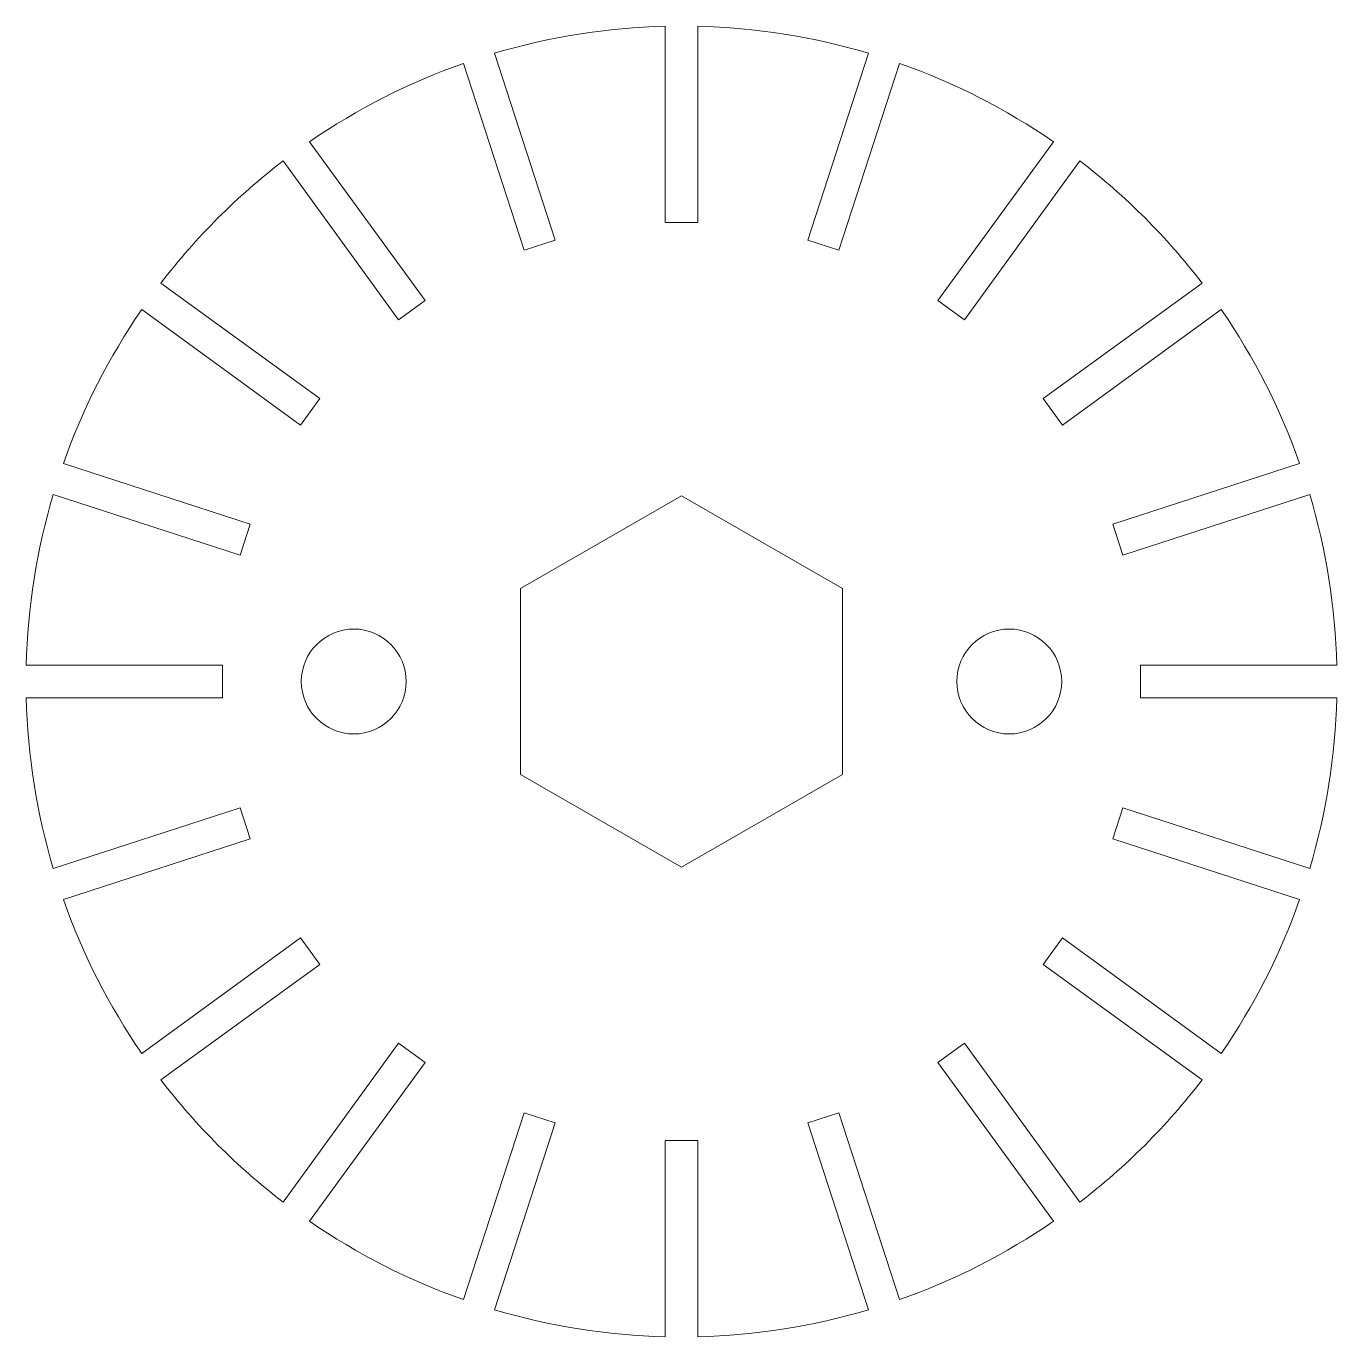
# Model space of a CAD drawing. Header units: inches. Extents: x -1 to 1, y -1 to 1.
import ezdxf

# ---------------------------------------------------------------- set-up
doc = ezdxf.new("R2010")
doc.units = ezdxf.units.IN
doc.layers.get('0').update_dxf_attribs({"linetype": 'CONTINUOUS', "lineweight": 0})

msp = doc.modelspace()

# ---------------------------------------------------------------- linework, layer by layer
for p, q in [((-0.025, 0.7), (-0.025, 0.9997)), ((0.025, 0.9997), (0.025, 0.7)), ((-0.2401, 0.658), (-0.3327, 0.943)), ((-0.2851, 0.9585), (-0.1925, 0.6735)), ((0.1925, 0.6735), (0.2851, 0.9585)), ((0.3327, 0.943), (0.2401, 0.658)), ((-0.5674, 0.8235), (-0.3912, 0.581)), ((0.3912, 0.581), (0.5674, 0.8235)), ((-0.4317, 0.5516), (-0.6078, 0.7941)), ((0.6078, 0.7941), (0.4317, 0.5516)), ((0.025, 0.7), (-0.025, 0.7)), ((-0.1925, 0.6735), (-0.2401, 0.658)), ((0.2401, 0.658), (0.1925, 0.6735)), ((-0.7941, 0.6078), (-0.5516, 0.4317)), ((0.5516, 0.4317), (0.7941, 0.6078)), ((-0.3912, 0.581), (-0.4317, 0.5516)), ((0.4317, 0.5516), (0.3912, 0.581)), ((-0.581, 0.3912), (-0.8235, 0.5674)), ((0.8235, 0.5674), (0.581, 0.3912)), ((-0.5516, 0.4317), (-0.581, 0.3912)), ((0.581, 0.3912), (0.5516, 0.4317)), ((-0.943, 0.3327), (-0.658, 0.2401)), ((0.658, 0.2401), (0.943, 0.3327)), ((-0.6735, 0.1925), (-0.9585, 0.2851)), ((0, 0.2835), (-0.2455, 0.1417)), ((0.2455, 0.1417), (0, 0.2835)), ((0.9585, 0.2851), (0.6735, 0.1925)), ((-0.658, 0.2401), (-0.6735, 0.1925)), ((0.6735, 0.1925), (0.658, 0.2401)), ((-0.2455, 0.1417), (-0.2455, -0.1418)), ((0.2455, -0.1418), (0.2455, 0.1417)), ((-0.9997, 0.025), (-0.7, 0.025)), ((-0.7, 0.025), (-0.7, -0.025)), ((0.7, -0.025), (0.7, 0.025)), ((0.7, 0.025), (0.9997, 0.025)), ((-0.7, -0.025), (-0.9997, -0.025)), ((0.9997, -0.025), (0.7, -0.025)), ((-0.2455, -0.1418), (0, -0.2835)), ((0, -0.2835), (0.2455, -0.1418)), ((-0.9585, -0.2851), (-0.6735, -0.1925)), ((-0.6735, -0.1925), (-0.658, -0.2401)), ((0.658, -0.2401), (0.6735, -0.1925)), ((0.6735, -0.1925), (0.9585, -0.2851)), ((-0.658, -0.2401), (-0.943, -0.3327)), ((0.943, -0.3327), (0.658, -0.2401)), ((-0.8235, -0.5674), (-0.581, -0.3912)), ((-0.581, -0.3912), (-0.5516, -0.4317)), ((0.5516, -0.4317), (0.581, -0.3912)), ((0.581, -0.3912), (0.8235, -0.5674)), ((-0.5516, -0.4317), (-0.7941, -0.6078)), ((0.7941, -0.6078), (0.5516, -0.4317)), ((-0.6078, -0.7941), (-0.4317, -0.5516)), ((-0.4317, -0.5516), (-0.3912, -0.581)), ((0.3912, -0.581), (0.4317, -0.5516)), ((0.4317, -0.5516), (0.6078, -0.7941)), ((-0.3912, -0.581), (-0.5674, -0.8235)), ((0.5674, -0.8235), (0.3912, -0.581)), ((-0.3327, -0.943), (-0.2401, -0.658)), ((-0.2401, -0.658), (-0.1925, -0.6735)), ((0.1925, -0.6735), (0.2401, -0.658)), ((0.2401, -0.658), (0.3327, -0.943)), ((-0.1925, -0.6735), (-0.2851, -0.9585)), ((0.2851, -0.9585), (0.1925, -0.6735)), ((-0.025, -0.9997), (-0.025, -0.7)), ((-0.025, -0.7), (0.025, -0.7)), ((0.025, -0.7), (0.025, -0.9997))]:
    msp.add_line(p, q)
for centre in [(-0.5, 0), (0.5, 0)]:
    msp.add_circle(centre, 0.08)
for start, end in [(91.4325, 106.5675), (73.4325, 88.5675), (109.4325, 124.5675), (55.4325, 70.5675), (127.4325, 142.5675), (37.4325, 52.5675), (145.4325, 160.5675), (19.4325, 34.5675), (163.4325, 178.5675), (1.4325, 16.5675), (181.4325, 196.5675), (343.4325, 358.5675), (199.4325, 214.5675), (325.4325, 340.5675), (217.4325, 232.5675), (307.4325, 322.5675), (235.4325, 250.5675), (289.4325, 304.5675), (253.4325, 268.5675), (271.4325, 286.5675)]:
    msp.add_arc((0, 0), 1, start, end)

doc.saveas('drawing.dxf')
